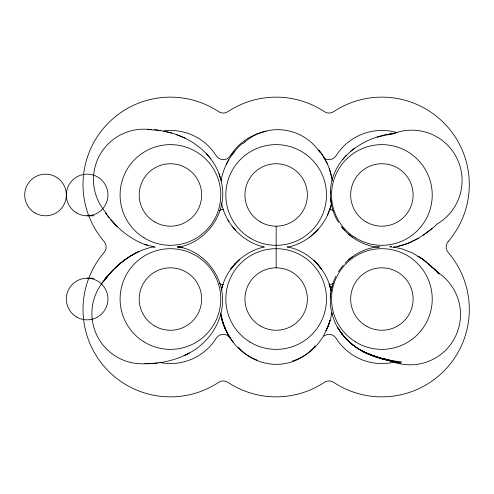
<?xml version="1.0" encoding="UTF-8"?>
<svg xmlns="http://www.w3.org/2000/svg" width="494" height="494" viewBox="0 0 494 494"><rect width="100%" height="100%" fill="white"/><g stroke="black" fill="none" stroke-linecap="round" stroke-linejoin="round"><path stroke-width="0.74" d="M330.449 193.5C330.041 159.79 361.744 137.215 392.582 133.584L387.345 134.862L396.88 132.59M335.803 276.331C328.788 290.534 328.485 307.811 334.963 322.267C345.473 346.492 371.778 358.663 396.676 361.843C384.579 359.681 372.538 356.68 361.694 350.765L371.241 355.291L386.506 359.854L401.925 362.04M330.795 292.769L330.332 297.759M331.888 312.603L330.27 320.279L325.984 330.813L328.522 325.466L330.122 320.137L328.411 325.614M221.059 181.02C223.442 166.459 231.241 152.924 242.431 143.334M287.415 247.142C309.022 243.029 326.8 224.992 331.474 203.614M331.758 287.706L332.153 286.063M221.312 290.256C225.746 269.218 243.06 251.551 264.117 246.994M221.361 290.126L222.961 284.229L221.46 289.533M331.159 205.084L327.466 215.341M328.522 325.466L323.65 335.716M226.295 164.545L228.753 159.686M338.409 271.675L343.231 265.161M102.147 282.969C114.676 265.618 132.59 250.896 153.998 246.691M105.432 278.814L108.235 275.294L104.753 279.493C114.046 267.754 125.661 257.658 139.308 251.329C125.655 257.646 114.028 267.723 104.753 279.493M231.742 154.993L234.749 151.281M346.164 155.431L342.521 159.723M318.068 229.562L309.701 237.188M345.065 263.16C354.155 253.731 366.665 247.562 379.769 246.617M243.005 143.686L245.067 141.784M392.742 247.266C409.415 245.296 423.901 235.829 436.258 224.992M354.729 148.046L350.252 151.516M348.418 259.943L352.753 256.485M432.293 228.29L423.272 235.181M184.2 355.668L189.227 353.025C175.765 360.441 160.247 363.689 144.958 363.738M418.282 238.349L407.89 243.406L397.176 246.562M185.769 354.828C207.035 345.158 222.955 323.23 222.553 299.463C222.559 275.139 204.337 252.483 180.594 247.222M377.12 137.221L387.407 134.677M177.377 247.346C206.14 243.128 227.438 213.155 221.905 184.608C217.416 156.018 191.098 135.992 163.773 131.2L171.702 133.096M157.327 363.047L147.916 363.701M87.135 215.779L94.045 215.779M87.135 278.221L94.045 278.221M331.085 313.986L332.598 313.986M150.151 129.434L151.837 129.533L147.792 129.267M379.194 247.401C364.492 246.154 350.666 238.318 341.558 226.777L344.565 230.223M389.538 246.71L391.674 246.907L390.26 246.772M393.286 246.988L402.184 248.927L412.718 253.089L422.629 259.091L427.026 262.722L422.765 259.189L417.912 256.256L422.629 259.091M144.73 244.32L155.258 247.235M152.689 246.79L154.165 247.049M287.261 246.852C300.963 249.513 313.369 257.775 321.452 269.119L317.821 264.488L313.715 260.387L317.926 264.636C324.212 271.539 329.356 281.444 331.246 291.225L329.171 283.871L331.171 291.201M376.002 356.674L366.14 352.889L381.201 358.539L391.396 361.102L376.737 356.884L386.166 359.805L400.665 362.979L381.201 358.539L376.65 356.909M177.315 246.568L182.403 247.692L178.192 246.753M383.616 358.891L395.441 362.226L383.937 358.823L390.297 360.929L384.647 358.805M264.284 246.981C242.999 242.387 225.641 224.288 221.528 202.978M386.024 359.336L388.173 360.021M389.612 360.484L397.491 363.004M390.297 360.929L386.024 359.366L392.446 361.602L387.599 359.7L390.007 360.657M383.999 359.014L386.166 359.805M147.484 245.364C130.348 239.806 116.09 227.58 105.673 213.112L109.155 217.7M176.772 134.8L185.009 138.122M422.765 259.189L431.41 266.451L427.693 263.345M427.711 263.327L435.523 270.02L439.043 274.09L435.276 269.749L431.046 266.501L439.098 273.343L434.658 269.712L438.734 272.855M348.542 234.125L352.87 237.589M232.081 226.203L235.762 230.599M206.214 153.406L210.759 158.846M319.192 150.658C326.188 159.278 330.702 169.825 332.339 180.785M318.618 149.855L321.995 154.313L327.244 163.533M233.464 342.496C226.808 333.969 222.226 323.836 220.528 313.14M230.358 338.05L227.79 334.129L223.615 324.805L227.79 334.129L230.76 338.835M227.925 219.997L228.895 221.479M338.458 222.356C332.721 213.173 329.992 202.262 330.449 191.462M223.442 324.292L225.35 329.257L221.911 319.686L223.442 324.292L220.559 313.11L222.053 319.315M220.787 179.52L218.928 173.635M329.387 168.763L332.129 179.26M330.572 198.211L331.147 203.059M276.158 226.19L276.158 267.81M323.595 157.648A8.324 8.324 0 0 0 336.068 155.764A54.112 54.112 0 0 1 396.775 132.54M329.331 209.468A8.324 8.324 0 0 1 333.45 210.74M219.404 210.425A8.324 8.324 0 0 1 223.603 209.468M162.001 131.108A54.112 54.112 0 0 1 216.249 155.764A8.324 8.324 0 0 0 230.34 155.764A54.112 54.112 0 0 1 266.13 131.385M292.602 360.991A54.112 54.112 0 0 0 321.977 338.236A8.324 8.324 0 0 1 336.068 338.236A54.112 54.112 0 0 0 394.632 362.028M257.164 360.107A54.112 54.112 0 0 1 230.34 338.236A8.324 8.324 0 0 0 216.249 338.236A54.112 54.112 0 0 1 159.13 362.361M222.985 284.532A8.324 8.324 0 0 1 219.404 283.575M333.45 283.26A8.324 8.324 0 0 1 329.331 284.532M106.272 213.056A50.339 50.339 0 0 1 153.739 130.157M244.758 142.006A50.339 50.339 0 0 1 319.692 152.14M392.088 134.164A50.339 50.339 0 0 1 456.975 158.42A50.339 50.339 0 0 1 436.202 224.498M436.733 271.725A50.339 50.339 0 0 1 454.554 338.242A50.339 50.339 0 0 1 389.321 360.305M315.215 345.806A50.339 50.339 0 0 1 238.472 347.307M149.114 363.356A50.339 50.339 0 0 1 107.112 277.43M231.89 267.742L230.784 269.076L235.57 263.345L231.89 267.742M238.54 260.462L234.44 264.568L239.689 259.356L238.54 260.462M158.951 130.367L154.214 129.743L161.347 130.725L158.951 130.367M391.835 360.608C376.706 358.144 361.651 352.92 350.024 342.614C361.688 352.889 376.706 358.088 391.835 360.608M367.795 353.611L362.676 351.32L371.92 355.482L367.795 353.611M353.142 345.152C346.862 340.107 341.496 334.037 337.408 327.077L342.286 334.401L340.372 331.696L345.936 338.699L353.142 345.152M113.447 222.528L110.94 219.879L117.356 226.777L113.447 222.528M76.731 212.994A20.81 20.81 0 0 0 107.951 194.969A20.81 20.81 0 0 0 76.731 176.945A20.81 20.81 0 0 0 76.731 212.994M76.731 317.055A20.81 20.81 0 0 0 107.951 299.031A20.81 20.81 0 0 0 76.731 281.006A20.81 20.81 0 0 0 76.731 317.055M35.105 212.994A20.81 20.81 0 0 0 66.326 194.969A20.81 20.81 0 0 0 35.105 176.945A20.81 20.81 0 0 0 35.105 212.994M448.151 241.572A8.324 8.324 0 0 0 448.151 252.428A87.413 87.413 0 0 1 333.617 382.319A8.324 8.324 0 0 0 324.428 382.319A87.413 87.413 0 0 1 227.888 382.319A8.324 8.324 0 0 0 218.7 382.319A87.413 87.413 0 0 1 104.166 252.428A8.324 8.324 0 0 0 104.166 241.572A87.413 87.413 0 0 1 218.7 111.681A8.324 8.324 0 0 0 227.888 111.681A87.413 87.413 0 0 1 324.428 111.681A8.324 8.324 0 0 0 333.617 111.681A87.413 87.413 0 0 1 448.151 241.572M366.276 222.004A31.221 31.221 0 0 0 413.108 194.969A31.221 31.221 0 0 0 366.276 167.929A31.221 31.221 0 0 0 366.276 222.004M260.548 222.004A31.221 31.221 0 0 0 307.379 194.969A31.221 31.221 0 0 0 260.548 167.929A31.221 31.221 0 0 0 260.548 222.004M154.82 222.004A31.221 31.221 0 0 0 201.651 194.969A31.221 31.221 0 0 0 154.82 167.929A31.221 31.221 0 0 0 154.82 222.004M260.548 326.071A31.221 31.221 0 0 0 307.379 299.031A31.221 31.221 0 0 0 260.548 271.996A31.221 31.221 0 0 0 260.548 326.071M154.82 326.071A31.221 31.221 0 0 0 201.651 299.031A31.221 31.221 0 0 0 154.82 271.996A31.221 31.221 0 0 0 154.82 326.071M366.276 326.071A31.221 31.221 0 0 0 413.108 299.031A31.221 31.221 0 0 0 366.276 271.996A31.221 31.221 0 0 0 366.276 326.071M355.538 237.861A50.339 50.339 0 0 0 432.207 196.346A50.339 50.339 0 0 0 357.915 150.701A50.339 50.339 0 0 0 355.538 237.861M249.81 237.861A50.339 50.339 0 0 0 326.478 196.346A50.339 50.339 0 0 0 252.187 150.701A50.339 50.339 0 0 0 249.81 237.861M144.081 237.861A50.339 50.339 0 0 0 220.75 196.346A50.339 50.339 0 0 0 146.459 150.701A50.339 50.339 0 0 0 144.081 237.861M144.081 341.922A50.339 50.339 0 0 0 220.75 300.408A50.339 50.339 0 0 0 146.459 254.768A50.339 50.339 0 0 0 144.081 341.922M249.81 341.922A50.339 50.339 0 0 0 326.478 300.408A50.339 50.339 0 0 0 252.187 254.768A50.339 50.339 0 0 0 249.81 341.922M355.538 341.922A50.339 50.339 0 0 0 432.207 300.408A50.339 50.339 0 0 0 357.915 254.768A50.339 50.339 0 0 0 355.538 341.922"/></g></svg>
